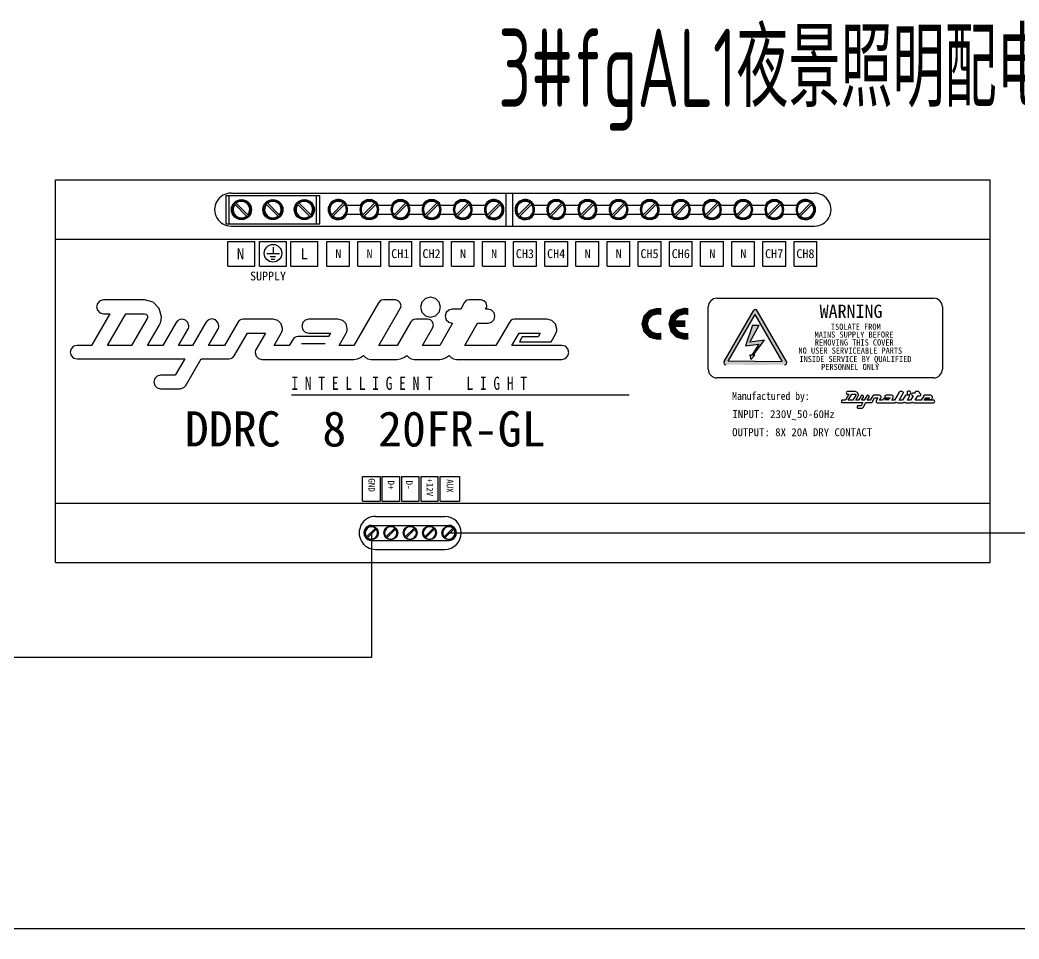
# Model space of a CAD drawing. Header units: millimetres. Extents: x -158656 to -149924, y -51573 to -51018.
# Drawn here: x -156928.75 to -156884.07, y -51188.7 to -51147.61 of the extents above; entities that cross this region are included whole.
import ezdxf

# ---------------------------------------------------------------- set-up
doc = ezdxf.new("R2010")
doc.units = ezdxf.units.MM
doc.header["$MEASUREMENT"] = 0
for name, color, linetype in [('kindalt-文字', 7, 'Continuous'), ('TKTEXT', 9, 'Continuous'), ('WIRING', 7, 'Continuous'), ('系统', 7, 'Continuous')]:
    doc.layers.add(name, color=color, linetype=linetype)
doc.styles.add('XD2008', font='xd-hzs.shx', dxfattribs={"width": 0.7, "bigfont": 'xd-hztxt.shx'})

# ---------------------------------------------------------------- blocks, each defined once
blk = doc.blocks.new('A$C3DF868BB')
at = {"layer": 'WIRING', "linetype": 'Continuous', "const_width": 0.0054}
for points in [[(0.0259, 0.0426), (0.0249, 0.0426), (0.0238, 0.0427), (0.0228, 0.0427), (0.0127, 0.04), (0.0055, 0.0328), (0.0028, 0.0227), (0.0055, 0.0126), (0.0127, 0.0054), (0.0228, 0.0027), (0.0239, 0.0027), (0.025, 0.0028), (0.0259, 0.0029), (0.0259, 0.007), (0.0249, 0.0068), (0.0238, 0.0068), (0.0228, 0.0067), (0.0147, 0.0089), (0.009, 0.0147), (0.0068, 0.0227), (0.009, 0.0308), (0.0147, 0.0365), (0.0228, 0.0387), (0.0238, 0.0387), (0.0249, 0.0386), (0.0259, 0.0384)], [(0.0643, 0.0426), (0.0634, 0.0427), (0.0623, 0.0428), (0.0613, 0.0428), (0.0512, 0.0401), (0.044, 0.0329), (0.0413, 0.0228), (0.044, 0.0127), (0.0512, 0.0055), (0.0613, 0.0028), (0.0624, 0.0028), (0.0635, 0.0029), (0.0644, 0.003), (0.0643, 0.007), (0.0633, 0.0069), (0.0623, 0.0068), (0.0613, 0.0068), (0.0532, 0.009), (0.0475, 0.0147), (0.0453, 0.0228), (0.0475, 0.0309), (0.0532, 0.0366), (0.0613, 0.0388), (0.0623, 0.0388), (0.0633, 0.0386), (0.0643, 0.0384)], [(0.0439, 0.0249), (0.0597, 0.0249), (0.0597, 0.0209), (0.0439, 0.0209)]]:
    blk.add_lwpolyline(points, close=True, dxfattribs=at)
at = {"layer": 'WIRING'}
blk.add_solid([(0.0439, 0.0249), (0.0597, 0.0249), (0.0439, 0.0209), (0.0597, 0.0209)], dxfattribs=at)

msp = doc.modelspace()

# ---------------------------------------------------------------- hatches: boundary and pattern name
at = {"layer": 'TKTEXT'}
h = msp.add_hatch(color=0, dxfattribs=at)
edge = h.paths.add_edge_path()
edge.add_ellipse((-156897.179, -51162.927), major_axis=(-0.0006, 0.0983), ratio=1, start_angle=59.6673, end_angle=179.4991)
edge.add_line((-156897.18, -51163.025), (-156895.868, -51163.029))
edge.add_line((-156895.868, -51163.029), (-156894.556, -51163.025))
edge.add_ellipse((-156894.557, -51162.927), major_axis=(0.0002, 0.0983), ratio=1, start_angle=180.276, end_angle=300.1077)
edge.add_line((-156894.471, -51162.878), (-156895.783, -51160.606))
edge.add_ellipse((-156895.868, -51160.655), major_axis=(0, 0.0983), ratio=1, start_angle=-60, end_angle=60)
edge.add_line((-156895.953, -51160.606), (-156897.265, -51162.878))
h.paths.add_polyline_path([(-156895.868, -51160.773), (-156894.659, -51162.868), (-156895.868, -51162.872), (-156897.077, -51162.868)], flags=16)
h.paths.add_polyline_path([(-156895.985, -51161.247), (-156895.693, -51161.247), (-156896.107, -51162.016), (-156895.458, -51161.922), (-156895.958, -51162.596), (-156895.891, -51162.596), (-156896.066, -51162.785), (-156896.107, -51162.596), (-156896.026, -51162.596), (-156895.701, -51162.097), (-156896.309, -51162.178)], flags=0)

# ---------------------------------------------------------------- linework, layer by layer
at = {"layer": 'TKTEXT', "color": 0}
for p, q in [((-156927.163, -51171.871), (-156927.163, -51154.758)), ((-156927.163, -51171.871), (-156927.163, -51154.758)), ((-156927.163, -51154.758), (-156885.364, -51154.758)), ((-156885.364, -51171.871), (-156885.364, -51154.758)), ((-156885.364, -51171.871), (-156885.364, -51154.758)), ((-156919.307, -51155.348), (-156893.219, -51155.348)), ((-156907.005, -51156.824), (-156907.005, -51155.348)), ((-156906.707, -51156.824), (-156906.707, -51155.348)), ((-156919.534, -51155.448), (-156915.345, -51155.448)), ((-156919.534, -51156.724), (-156919.534, -51155.448)), ((-156919.394, -51156.724), (-156919.394, -51155.448)), ((-156919.132, -51155.855), (-156918.613, -51156.374)), ((-156919.076, -51155.798), (-156918.557, -51156.317)), ((-156917.727, -51155.855), (-156917.208, -51156.374)), ((-156917.671, -51155.798), (-156917.152, -51156.317)), ((-156916.321, -51155.855), (-156915.803, -51156.374)), ((-156916.265, -51155.798), (-156915.746, -51156.317)), ((-156915.484, -51156.724), (-156915.484, -51155.448)), ((-156915.345, -51156.724), (-156915.345, -51155.448)), ((-156914.809, -51156.317), (-156914.29, -51155.798)), ((-156914.752, -51156.374), (-156914.233, -51155.855)), ((-156913.415, -51156.317), (-156912.897, -51155.798)), ((-156913.359, -51156.374), (-156912.84, -51155.855)), ((-156912.022, -51156.317), (-156911.503, -51155.798)), ((-156911.966, -51156.374), (-156911.447, -51155.855)), ((-156910.629, -51156.317), (-156910.11, -51155.798)), ((-156910.573, -51156.374), (-156910.054, -51155.855)), ((-156909.236, -51156.317), (-156908.717, -51155.798)), ((-156909.179, -51156.374), (-156908.66, -51155.855)), ((-156907.842, -51156.317), (-156907.323, -51155.798)), ((-156907.786, -51156.374), (-156907.267, -51155.855)), ((-156906.449, -51156.317), (-156905.93, -51155.798)), ((-156906.393, -51156.374), (-156905.874, -51155.855)), ((-156905.056, -51156.317), (-156904.537, -51155.798)), ((-156904.999, -51156.374), (-156904.481, -51155.855)), ((-156903.662, -51156.317), (-156903.144, -51155.798)), ((-156903.606, -51156.374), (-156903.087, -51155.855)), ((-156902.269, -51156.317), (-156901.75, -51155.798)), ((-156902.213, -51156.374), (-156901.694, -51155.855)), ((-156900.876, -51156.317), (-156900.357, -51155.798)), ((-156900.82, -51156.374), (-156900.301, -51155.855)), ((-156899.483, -51156.317), (-156898.964, -51155.798)), ((-156899.426, -51156.374), (-156898.907, -51155.855)), ((-156898.089, -51156.317), (-156897.57, -51155.798)), ((-156898.033, -51156.374), (-156897.514, -51155.855)), ((-156896.696, -51156.317), (-156896.177, -51155.798)), ((-156896.64, -51156.374), (-156896.121, -51155.855)), ((-156895.303, -51156.317), (-156894.784, -51155.798)), ((-156895.246, -51156.374), (-156894.728, -51155.855)), ((-156893.909, -51156.317), (-156893.391, -51155.798)), ((-156893.853, -51156.374), (-156893.334, -51155.855)), ((-156914.119, -51155.887), (-156913.53, -51155.887)), ((-156914.119, -51156.285), (-156913.53, -51156.285)), ((-156912.726, -51155.887), (-156912.137, -51155.887)), ((-156912.726, -51156.285), (-156912.137, -51156.285)), ((-156911.332, -51155.887), (-156910.743, -51155.887)), ((-156911.332, -51156.285), (-156910.743, -51156.285)), ((-156909.939, -51155.887), (-156909.35, -51155.887)), ((-156909.939, -51156.285), (-156909.35, -51156.285)), ((-156908.546, -51155.887), (-156907.957, -51155.887)), ((-156908.546, -51156.285), (-156907.957, -51156.285)), ((-156905.759, -51155.887), (-156905.17, -51155.887)), ((-156905.759, -51156.285), (-156905.17, -51156.285)), ((-156904.366, -51155.887), (-156903.777, -51155.887)), ((-156904.366, -51156.285), (-156903.777, -51156.285)), ((-156902.973, -51155.887), (-156902.384, -51155.887)), ((-156902.973, -51156.285), (-156902.384, -51156.285)), ((-156901.58, -51155.887), (-156900.99, -51155.887)), ((-156901.58, -51156.285), (-156900.99, -51156.285)), ((-156900.186, -51155.887), (-156899.597, -51155.887)), ((-156900.186, -51156.285), (-156899.597, -51156.285)), ((-156898.793, -51155.887), (-156898.204, -51155.887)), ((-156898.793, -51156.285), (-156898.204, -51156.285)), ((-156897.4, -51155.887), (-156896.811, -51155.887)), ((-156897.4, -51156.285), (-156896.811, -51156.285)), ((-156896.006, -51155.887), (-156895.417, -51155.887)), ((-156896.006, -51156.285), (-156895.417, -51156.285)), ((-156894.613, -51155.887), (-156894.024, -51155.887)), ((-156894.613, -51156.285), (-156894.024, -51156.285)), ((-156919.534, -51156.724), (-156915.345, -51156.724)), ((-156919.307, -51156.824), (-156893.219, -51156.824)), ((-156927.163, -51157.414), (-156885.364, -51157.414)), ((-156919.448, -51158.614), (-156919.448, -51157.512)), ((-156919.448, -51157.512), (-156918.241, -51157.512)), ((-156918.241, -51158.614), (-156918.241, -51157.512)), ((-156918.042, -51158.614), (-156918.042, -51157.512)), ((-156918.042, -51157.512), (-156916.836, -51157.512)), ((-156916.836, -51158.614), (-156916.836, -51157.512)), ((-156916.637, -51158.614), (-156916.637, -51157.512)), ((-156916.637, -51157.512), (-156915.431, -51157.512)), ((-156915.431, -51158.614), (-156915.431, -51157.512)), ((-156915.032, -51158.614), (-156915.032, -51157.512)), ((-156915.032, -51157.512), (-156914.01, -51157.512)), ((-156914.01, -51158.614), (-156914.01, -51157.512)), ((-156913.639, -51158.614), (-156913.639, -51157.512)), ((-156913.639, -51157.512), (-156912.616, -51157.512)), ((-156912.616, -51158.614), (-156912.616, -51157.512)), ((-156912.246, -51158.614), (-156912.246, -51157.512)), ((-156912.246, -51157.512), (-156911.223, -51157.512)), ((-156911.223, -51158.614), (-156911.223, -51157.512)), ((-156910.853, -51158.614), (-156910.853, -51157.512)), ((-156910.853, -51157.512), (-156909.83, -51157.512)), ((-156909.83, -51158.614), (-156909.83, -51157.512)), ((-156909.459, -51158.614), (-156909.459, -51157.512)), ((-156909.459, -51157.512), (-156908.437, -51157.512)), ((-156908.437, -51158.614), (-156908.437, -51157.512)), ((-156908.066, -51158.614), (-156908.066, -51157.512)), ((-156908.066, -51157.512), (-156907.043, -51157.512)), ((-156907.043, -51158.614), (-156907.043, -51157.512)), ((-156906.673, -51158.614), (-156906.673, -51157.512)), ((-156906.673, -51157.512), (-156905.65, -51157.512)), ((-156905.65, -51158.614), (-156905.65, -51157.512)), ((-156905.28, -51158.614), (-156905.28, -51157.512)), ((-156905.28, -51157.512), (-156904.257, -51157.512)), ((-156904.257, -51158.614), (-156904.257, -51157.512)), ((-156903.886, -51158.614), (-156903.886, -51157.512)), ((-156903.886, -51157.512), (-156902.863, -51157.512)), ((-156902.863, -51158.614), (-156902.863, -51157.512)), ((-156902.493, -51158.614), (-156902.493, -51157.512)), ((-156902.493, -51157.512), (-156901.47, -51157.512)), ((-156901.47, -51158.614), (-156901.47, -51157.512)), ((-156901.1, -51158.614), (-156901.1, -51157.512)), ((-156901.1, -51157.512), (-156900.077, -51157.512)), ((-156900.077, -51158.614), (-156900.077, -51157.512)), ((-156899.706, -51158.614), (-156899.706, -51157.512)), ((-156899.706, -51157.512), (-156898.684, -51157.512)), ((-156898.684, -51158.614), (-156898.684, -51157.512)), ((-156898.313, -51158.614), (-156898.313, -51157.512)), ((-156898.313, -51157.512), (-156897.29, -51157.512)), ((-156897.29, -51158.614), (-156897.29, -51157.512)), ((-156896.92, -51158.614), (-156896.92, -51157.512)), ((-156896.92, -51157.512), (-156895.897, -51157.512)), ((-156895.897, -51158.614), (-156895.897, -51157.512)), ((-156895.527, -51158.614), (-156895.527, -51157.512)), ((-156895.527, -51157.512), (-156894.504, -51157.512)), ((-156894.504, -51158.614), (-156894.504, -51157.512)), ((-156894.133, -51158.614), (-156894.133, -51157.512)), ((-156894.133, -51157.512), (-156893.11, -51157.512)), ((-156893.11, -51158.614), (-156893.11, -51157.512)), ((-156919.448, -51158.614), (-156918.241, -51158.614)), ((-156918.042, -51158.614), (-156916.836, -51158.614)), ((-156916.637, -51158.614), (-156915.431, -51158.614)), ((-156915.032, -51158.614), (-156914.01, -51158.614)), ((-156913.639, -51158.614), (-156912.616, -51158.614)), ((-156912.246, -51158.614), (-156911.223, -51158.614)), ((-156910.853, -51158.614), (-156909.83, -51158.614)), ((-156909.459, -51158.614), (-156908.437, -51158.614)), ((-156908.066, -51158.614), (-156907.043, -51158.614)), ((-156906.673, -51158.614), (-156905.65, -51158.614)), ((-156905.28, -51158.614), (-156904.257, -51158.614)), ((-156903.886, -51158.614), (-156902.863, -51158.614)), ((-156902.493, -51158.614), (-156901.47, -51158.614)), ((-156901.1, -51158.614), (-156900.077, -51158.614)), ((-156899.706, -51158.614), (-156898.684, -51158.614)), ((-156898.313, -51158.614), (-156897.29, -51158.614)), ((-156896.92, -51158.614), (-156895.897, -51158.614)), ((-156895.527, -51158.614), (-156894.504, -51158.614)), ((-156894.133, -51158.614), (-156893.11, -51158.614)), ((-156925.279, -51160.279), (-156925.32, -51160.433)), ((-156925.171, -51160.168), (-156925.279, -51160.279)), ((-156925.019, -51160.125), (-156925.171, -51160.168)), ((-156925.018, -51160.125), (-156925.019, -51160.125)), ((-156925.019, -51160.125), (-156925.016, -51160.125)), ((-156923.181, -51160.125), (-156925.019, -51160.125)), ((-156925.016, -51160.125), (-156925.018, -51160.125)), ((-156922.8, -51160.232), (-156923.181, -51160.125)), ((-156922.528, -51160.501), (-156922.8, -51160.232)), ((-156912.715, -51160.253), (-156913.817, -51162.156)), ((-156912.659, -51160.186), (-156912.715, -51160.253)), ((-156912.584, -51160.141), (-156912.659, -51160.186)), ((-156912.498, -51160.125), (-156912.584, -51160.141)), ((-156911.96, -51160.125), (-156912.498, -51160.125)), ((-156911.832, -51160.163), (-156911.96, -51160.125)), ((-156911.743, -51160.252), (-156911.832, -51160.163)), ((-156911.71, -51160.375), (-156911.743, -51160.252)), ((-156910.777, -51160.22), (-156910.839, -51160.446)), ((-156910.616, -51160.059), (-156910.777, -51160.22)), ((-156910.39, -51159.997), (-156910.616, -51160.059)), ((-156910.164, -51160.059), (-156910.39, -51159.997)), ((-156910.003, -51160.22), (-156910.164, -51160.059)), ((-156909.942, -51160.446), (-156910.003, -51160.22)), ((-156908.879, -51160.253), (-156909.033, -51160.535)), ((-156908.822, -51160.186), (-156908.879, -51160.253)), ((-156908.748, -51160.141), (-156908.822, -51160.186)), ((-156908.661, -51160.125), (-156908.748, -51160.141)), ((-156908.123, -51160.125), (-156908.661, -51160.125)), ((-156907.999, -51160.163), (-156908.123, -51160.125)), ((-156907.908, -51160.254), (-156907.999, -51160.163)), ((-156907.873, -51160.382), (-156907.908, -51160.254)), ((-156897.581, -51160.046), (-156887.891, -51160.046)), ((-156924.731, -51160.74), (-156925.544, -51162.156)), ((-156925.32, -51160.433), (-156925.279, -51160.589)), ((-156925.279, -51160.589), (-156925.171, -51160.699)), ((-156925.171, -51160.699), (-156925.019, -51160.74)), ((-156925.019, -51160.74), (-156925.017, -51160.74)), ((-156925.017, -51160.74), (-156925.014, -51160.74)), ((-156925.014, -51160.74), (-156925.013, -51160.74)), ((-156925.013, -51160.74), (-156924.731, -51160.74)), ((-156924.84, -51162.156), (-156924.013, -51160.74)), ((-156924.013, -51160.74), (-156923.181, -51160.74)), ((-156923.181, -51160.74), (-156923.11, -51160.76)), ((-156923.11, -51160.76), (-156923.059, -51160.81)), ((-156922.425, -51160.881), (-156922.528, -51160.501)), ((-156912.696, -51162.156), (-156911.742, -51160.503)), ((-156911.742, -51160.503), (-156911.725, -51160.463)), ((-156911.725, -51160.463), (-156911.714, -51160.42)), ((-156911.714, -51160.42), (-156911.71, -51160.375)), ((-156910.839, -51160.446), (-156910.777, -51160.672)), ((-156910.777, -51160.672), (-156910.616, -51160.833)), ((-156910.164, -51160.833), (-156910.003, -51160.672)), ((-156910.003, -51160.672), (-156909.942, -51160.446)), ((-156909.688, -51160.691), (-156909.731, -51160.849)), ((-156909.575, -51160.578), (-156909.688, -51160.691)), ((-156909.417, -51160.535), (-156909.575, -51160.578)), ((-156909.033, -51160.535), (-156909.417, -51160.535)), ((-156907.925, -51160.535), (-156907.905, -51160.497)), ((-156907.873, -51160.535), (-156907.925, -51160.535)), ((-156907.905, -51160.497), (-156907.889, -51160.458)), ((-156907.889, -51160.458), (-156907.877, -51160.42)), ((-156907.877, -51160.42), (-156907.873, -51160.382)), ((-156907.816, -51160.542), (-156907.873, -51160.535)), ((-156907.662, -51160.584), (-156907.816, -51160.542)), ((-156907.551, -51160.695), (-156907.662, -51160.584)), ((-156907.508, -51160.849), (-156907.551, -51160.695)), ((-156897.974, -51163.218), (-156897.974, -51160.44)), ((-156897.265, -51162.878), (-156895.953, -51160.606)), ((-156894.471, -51162.878), (-156895.783, -51160.606)), ((-156887.498, -51160.44), (-156887.498, -51163.218)), ((-156923.059, -51160.952), (-156923.757, -51162.156)), ((-156923.059, -51160.81), (-156923.04, -51160.881)), ((-156923.048, -51160.93), (-156923.059, -51160.952)), ((-156923.042, -51160.906), (-156923.048, -51160.93)), ((-156923.04, -51160.881), (-156923.042, -51160.906)), ((-156922.527, -51161.265), (-156922.472, -51161.144)), ((-156922.472, -51161.144), (-156922.437, -51161.015)), ((-156922.437, -51161.015), (-156922.425, -51160.881)), ((-156921.765, -51161.137), (-156922.367, -51162.156)), ((-156921.699, -51161.055), (-156921.765, -51161.137)), ((-156921.608, -51161.002), (-156921.699, -51161.055)), ((-156921.503, -51160.984), (-156921.608, -51161.002)), ((-156921.346, -51161.025), (-156921.503, -51160.984)), ((-156921.237, -51161.132), (-156921.346, -51161.025)), ((-156921.195, -51161.284), (-156921.237, -51161.132)), ((-156920.44, -51161.137), (-156921.029, -51162.156)), ((-156920.368, -51161.05), (-156920.44, -51161.137)), ((-156920.274, -51160.996), (-156920.368, -51161.05)), ((-156920.164, -51160.977), (-156920.274, -51160.996)), ((-156920.008, -51161.018), (-156920.164, -51160.977)), ((-156919.898, -51161.128), (-156920.008, -51161.018)), ((-156919.857, -51161.284), (-156919.898, -51161.128)), ((-156918.998, -51161.112), (-156919.607, -51162.156)), ((-156918.94, -51161.044), (-156918.998, -51161.112)), ((-156918.86, -51161), (-156918.94, -51161.044)), ((-156918.768, -51160.984), (-156918.86, -51161)), ((-156917.423, -51160.984), (-156918.768, -51160.984)), ((-156917.212, -51161.04), (-156917.423, -51160.984)), ((-156917.063, -51161.189), (-156917.212, -51161.04)), ((-156917.007, -51161.4), (-156917.063, -51161.189)), ((-156916.105, -51161.139), (-156916.148, -51161.297)), ((-156915.993, -51161.026), (-156916.105, -51161.139)), ((-156915.835, -51160.984), (-156915.993, -51161.026)), ((-156914.528, -51160.984), (-156915.835, -51160.984)), ((-156914.318, -51161.04), (-156914.528, -51160.984)), ((-156914.168, -51161.189), (-156914.318, -51161.04)), ((-156914.112, -51161.4), (-156914.168, -51161.189)), ((-156911.268, -51161.105), (-156911.876, -51162.156)), ((-156911.211, -51161.039), (-156911.268, -51161.105)), ((-156911.137, -51160.998), (-156911.211, -51161.039)), ((-156911.05, -51160.984), (-156911.137, -51160.998)), ((-156910.512, -51160.984), (-156911.05, -51160.984)), ((-156910.616, -51160.833), (-156910.39, -51160.894)), ((-156910.388, -51161.017), (-156910.512, -51160.984)), ((-156910.39, -51160.894), (-156910.164, -51160.833)), ((-156910.297, -51161.106), (-156910.388, -51161.017)), ((-156910.262, -51161.233), (-156910.297, -51161.106)), ((-156909.404, -51161.169), (-156909.981, -51162.156)), ((-156909.731, -51160.849), (-156909.688, -51161.012)), ((-156909.688, -51161.012), (-156909.575, -51161.126)), ((-156909.575, -51161.126), (-156909.417, -51161.169)), ((-156909.417, -51161.169), (-156909.404, -51161.169)), ((-156908.853, -51162.156), (-156908.283, -51161.169)), ((-156908.283, -51161.169), (-156907.873, -51161.169)), ((-156907.873, -51161.169), (-156907.816, -51161.163)), ((-156907.816, -51161.163), (-156907.662, -51161.12)), ((-156907.662, -51161.12), (-156907.551, -51161.007)), ((-156907.551, -51161.007), (-156907.508, -51160.849)), ((-156906.849, -51161.105), (-156907.464, -51162.156)), ((-156906.792, -51161.039), (-156906.849, -51161.105)), ((-156906.717, -51160.998), (-156906.792, -51161.039)), ((-156906.631, -51160.984), (-156906.717, -51160.998)), ((-156905.19, -51160.984), (-156906.631, -51160.984)), ((-156904.963, -51161.044), (-156905.19, -51160.984)), ((-156904.802, -51161.205), (-156904.963, -51161.044)), ((-156904.741, -51161.432), (-156904.802, -51161.205)), ((-156897.077, -51162.868), (-156895.868, -51160.773)), ((-156894.659, -51162.868), (-156895.868, -51160.773)), ((-156923.053, -51162.156), (-156922.527, -51161.265)), ((-156921.663, -51162.156), (-156921.24, -51161.445)), ((-156921.24, -51161.445), (-156921.214, -51161.396)), ((-156921.214, -51161.396), (-156921.2, -51161.342)), ((-156921.2, -51161.342), (-156921.195, -51161.284)), ((-156920.324, -51162.156), (-156919.902, -51161.445)), ((-156919.902, -51161.445), (-156919.876, -51161.396)), ((-156919.876, -51161.396), (-156919.861, -51161.342)), ((-156919.861, -51161.342), (-156919.857, -51161.284)), ((-156919.171, -51162.63), (-156918.576, -51161.611)), ((-156918.576, -51161.611), (-156917.775, -51161.611)), ((-156917.775, -51161.611), (-156918.192, -51162.328)), ((-156917.384, -51162.156), (-156917.064, -51161.618)), ((-156917.064, -51161.618), (-156917.032, -51161.547)), ((-156917.032, -51161.547), (-156917.013, -51161.475)), ((-156917.013, -51161.475), (-156917.007, -51161.4)), ((-156916.148, -51161.297), (-156916.105, -51161.456)), ((-156916.105, -51161.456), (-156915.993, -51161.568)), ((-156915.993, -51161.568), (-156915.835, -51161.611)), ((-156915.835, -51161.611), (-156914.867, -51161.611)), ((-156914.867, -51161.611), (-156914.957, -51161.758)), ((-156914.477, -51162.156), (-156914.169, -51161.611)), ((-156914.169, -51161.611), (-156914.137, -51161.545)), ((-156914.137, -51161.545), (-156914.118, -51161.475)), ((-156914.118, -51161.475), (-156914.112, -51161.4)), ((-156910.756, -51162.156), (-156910.294, -51161.355)), ((-156910.294, -51161.355), (-156910.278, -51161.316)), ((-156910.278, -51161.316), (-156910.266, -51161.276)), ((-156910.266, -51161.276), (-156910.262, -51161.233)), ((-156906.753, -51162.156), (-156906.432, -51161.611)), ((-156906.432, -51161.611), (-156905.484, -51161.611)), ((-156905.484, -51161.611), (-156905.581, -51161.778)), ((-156904.998, -51161.996), (-156904.799, -51161.656)), ((-156904.799, -51161.656), (-156904.767, -51161.584)), ((-156904.767, -51161.584), (-156904.748, -51161.508)), ((-156904.748, -51161.508), (-156904.741, -51161.432)), ((-156895.985, -51161.247), (-156896.309, -51162.178)), ((-156896.107, -51162.016), (-156895.693, -51161.247)), ((-156895.985, -51161.247), (-156895.693, -51161.247)), ((-156916.539, -51161.887), (-156916.706, -51162.156)), ((-156916.481, -51161.819), (-156916.539, -51161.887)), ((-156916.401, -51161.775), (-156916.481, -51161.819)), ((-156916.309, -51161.758), (-156916.401, -51161.775)), ((-156914.957, -51161.758), (-156916.309, -51161.758)), ((-156915.108, -51162.085), (-156916.158, -51162.085)), ((-156906.285, -51161.778), (-156906.407, -51161.996)), ((-156906.407, -51161.996), (-156904.998, -51161.996)), ((-156905.581, -51161.778), (-156906.285, -51161.778)), ((-156896.309, -51162.178), (-156895.701, -51162.097)), ((-156895.458, -51161.922), (-156896.107, -51162.016)), ((-156895.701, -51162.097), (-156896.026, -51162.596)), ((-156895.958, -51162.596), (-156895.458, -51161.922)), ((-156926.457, -51162.306), (-156926.498, -51162.463)), ((-156926.498, -51162.463), (-156926.457, -51162.615)), ((-156926.349, -51162.197), (-156926.457, -51162.306)), ((-156926.197, -51162.156), (-156926.349, -51162.197)), ((-156925.544, -51162.156), (-156926.197, -51162.156)), ((-156923.757, -51162.156), (-156924.84, -51162.156)), ((-156922.367, -51162.156), (-156923.053, -51162.156)), ((-156921.029, -51162.156), (-156921.663, -51162.156)), ((-156919.607, -51162.156), (-156920.324, -51162.156)), ((-156918.226, -51162.43), (-156918.23, -51162.482)), ((-156918.23, -51162.482), (-156918.189, -51162.634)), ((-156918.213, -51162.377), (-156918.226, -51162.43)), ((-156918.192, -51162.328), (-156918.213, -51162.377)), ((-156916.706, -51162.156), (-156917.384, -51162.156)), ((-156913.817, -51162.156), (-156914.477, -51162.156)), ((-156911.876, -51162.156), (-156912.696, -51162.156)), ((-156909.981, -51162.156), (-156910.756, -51162.156)), ((-156907.464, -51162.156), (-156908.853, -51162.156)), ((-156904.524, -51162.156), (-156906.753, -51162.156)), ((-156904.522, -51162.156), (-156904.524, -51162.156)), ((-156904.519, -51162.156), (-156904.522, -51162.156)), ((-156904.517, -51162.156), (-156904.519, -51162.156)), ((-156904.359, -51162.198), (-156904.517, -51162.156)), ((-156904.246, -51162.311), (-156904.359, -51162.198)), ((-156904.203, -51162.469), (-156904.246, -51162.311)), ((-156904.246, -51162.628), (-156904.203, -51162.469)), ((-156926.457, -51162.615), (-156926.349, -51162.723)), ((-156926.349, -51162.723), (-156926.197, -51162.764)), ((-156926.197, -51162.764), (-156921.381, -51162.764)), ((-156921.381, -51162.764), (-156921.804, -51163.494)), ((-156921.336, -51163.949), (-156920.644, -51162.764)), ((-156920.644, -51162.764), (-156919.408, -51162.764)), ((-156919.408, -51162.764), (-156919.316, -51162.748)), ((-156919.316, -51162.748), (-156919.234, -51162.701)), ((-156919.234, -51162.701), (-156919.171, -51162.63)), ((-156918.189, -51162.634), (-156918.081, -51162.742)), ((-156918.081, -51162.742), (-156917.929, -51162.783)), ((-156917.929, -51162.783), (-156913.83, -51162.783)), ((-156913.83, -51162.783), (-156913.828, -51162.783)), ((-156913.828, -51162.783), (-156913.823, -51162.783)), ((-156913.823, -51162.783), (-156913.817, -51162.783)), ((-156913.817, -51162.783), (-156913.66, -51162.763)), ((-156913.66, -51162.763), (-156913.517, -51162.704)), ((-156913.517, -51162.704), (-156913.394, -51162.61)), ((-156913.394, -51162.61), (-156913.304, -51162.704)), ((-156913.304, -51162.704), (-156913.19, -51162.763)), ((-156913.19, -51162.763), (-156913.061, -51162.783)), ((-156913.061, -51162.783), (-156913.059, -51162.783)), ((-156913.059, -51162.783), (-156913.055, -51162.783)), ((-156913.055, -51162.783), (-156913.048, -51162.783)), ((-156913.048, -51162.783), (-156911.896, -51162.783)), ((-156911.896, -51162.783), (-156911.889, -51162.783)), ((-156911.889, -51162.783), (-156911.885, -51162.783)), ((-156911.885, -51162.783), (-156911.883, -51162.783)), ((-156911.883, -51162.783), (-156911.726, -51162.763)), ((-156911.726, -51162.763), (-156911.581, -51162.704)), ((-156911.581, -51162.704), (-156911.454, -51162.61)), ((-156911.454, -51162.61), (-156911.366, -51162.704)), ((-156911.366, -51162.704), (-156911.253, -51162.763)), ((-156911.253, -51162.763), (-156911.127, -51162.783)), ((-156911.127, -51162.783), (-156911.122, -51162.783)), ((-156911.122, -51162.783), (-156911.119, -51162.783)), ((-156911.119, -51162.783), (-156911.114, -51162.783)), ((-156911.114, -51162.783), (-156910, -51162.783)), ((-156910, -51162.783), (-156909.993, -51162.783)), ((-156909.993, -51162.783), (-156909.987, -51162.783)), ((-156909.987, -51162.783), (-156909.981, -51162.783)), ((-156909.981, -51162.783), (-156909.828, -51162.763)), ((-156909.828, -51162.763), (-156909.685, -51162.704)), ((-156909.685, -51162.704), (-156909.558, -51162.61)), ((-156909.558, -51162.61), (-156909.467, -51162.704)), ((-156909.467, -51162.704), (-156909.356, -51162.763)), ((-156909.356, -51162.763), (-156909.231, -51162.783)), ((-156909.231, -51162.783), (-156909.225, -51162.783)), ((-156909.225, -51162.783), (-156909.22, -51162.783)), ((-156909.22, -51162.783), (-156909.218, -51162.783)), ((-156909.218, -51162.783), (-156904.524, -51162.783)), ((-156904.524, -51162.783), (-156904.522, -51162.783)), ((-156904.522, -51162.783), (-156904.519, -51162.783)), ((-156904.519, -51162.783), (-156904.517, -51162.783)), ((-156904.517, -51162.783), (-156904.359, -51162.74)), ((-156904.359, -51162.74), (-156904.246, -51162.628)), ((-156895.867, -51162.872), (-156897.077, -51162.868)), ((-156896.107, -51162.596), (-156896.066, -51162.785)), ((-156896.026, -51162.596), (-156896.107, -51162.596)), ((-156896.066, -51162.785), (-156895.891, -51162.596)), ((-156895.891, -51162.596), (-156895.958, -51162.596)), ((-156895.868, -51162.872), (-156894.659, -51162.868)), ((-156922.719, -51163.643), (-156922.758, -51163.795)), ((-156922.758, -51163.795), (-156922.719, -51163.947)), ((-156922.614, -51163.535), (-156922.719, -51163.643)), ((-156922.463, -51163.494), (-156922.614, -51163.535)), ((-156921.804, -51163.494), (-156922.463, -51163.494)), ((-156887.891, -51163.612), (-156897.581, -51163.612)), ((-156922.719, -51163.947), (-156922.614, -51164.055)), ((-156922.614, -51164.055), (-156922.463, -51164.096)), ((-156922.463, -51164.096), (-156921.592, -51164.096)), ((-156921.592, -51164.096), (-156921.493, -51164.078)), ((-156921.493, -51164.078), (-156921.405, -51164.027)), ((-156921.405, -51164.027), (-156921.336, -51163.949)), ((-156891.687, -51164.339), (-156891.839, -51164.605)), ((-156891.79, -51164.253), (-156891.797, -51164.282)), ((-156891.797, -51164.282), (-156891.79, -51164.311)), ((-156891.77, -51164.232), (-156891.79, -51164.253)), ((-156891.79, -51164.311), (-156891.77, -51164.332)), ((-156891.741, -51164.224), (-156891.77, -51164.232)), ((-156891.77, -51164.332), (-156891.741, -51164.339)), ((-156891.741, -51164.224), (-156891.741, -51164.224)), ((-156891.74, -51164.224), (-156891.741, -51164.224)), ((-156891.741, -51164.224), (-156891.74, -51164.224)), ((-156891.396, -51164.224), (-156891.741, -51164.224)), ((-156891.741, -51164.339), (-156891.74, -51164.339)), ((-156891.741, -51164.339), (-156891.741, -51164.339)), ((-156891.74, -51164.339), (-156891.687, -51164.339)), ((-156891.74, -51164.339), (-156891.74, -51164.339)), ((-156891.707, -51164.605), (-156891.552, -51164.339)), ((-156891.552, -51164.339), (-156891.396, -51164.339)), ((-156891.325, -51164.244), (-156891.396, -51164.224)), ((-156891.396, -51164.339), (-156891.383, -51164.343)), ((-156891.383, -51164.343), (-156891.374, -51164.353)), ((-156891.274, -51164.295), (-156891.325, -51164.244)), ((-156891.255, -51164.366), (-156891.274, -51164.295)), ((-156889.434, -51164.248), (-156889.641, -51164.605)), ((-156889.424, -51164.235), (-156889.434, -51164.248)), ((-156889.43, -51164.605), (-156889.252, -51164.295)), ((-156889.409, -51164.227), (-156889.424, -51164.235)), ((-156889.393, -51164.224), (-156889.409, -51164.227)), ((-156889.292, -51164.224), (-156889.393, -51164.224)), ((-156889.269, -51164.231), (-156889.292, -51164.224)), ((-156889.252, -51164.248), (-156889.269, -51164.231)), ((-156889.246, -51164.271), (-156889.252, -51164.248)), ((-156889.252, -51164.295), (-156889.248, -51164.287)), ((-156889.248, -51164.287), (-156889.246, -51164.279)), ((-156889.246, -51164.279), (-156889.246, -51164.271)), ((-156889.071, -51164.242), (-156889.082, -51164.284)), ((-156889.082, -51164.284), (-156889.071, -51164.327)), ((-156889.041, -51164.212), (-156889.071, -51164.242)), ((-156889.071, -51164.327), (-156889.041, -51164.357)), ((-156888.998, -51164.2), (-156889.041, -51164.212)), ((-156888.956, -51164.212), (-156888.998, -51164.2)), ((-156888.926, -51164.242), (-156888.956, -51164.212)), ((-156888.956, -51164.357), (-156888.926, -51164.327)), ((-156888.914, -51164.284), (-156888.926, -51164.242)), ((-156888.926, -51164.327), (-156888.914, -51164.284)), ((-156888.866, -51164.33), (-156888.874, -51164.36)), ((-156888.845, -51164.309), (-156888.866, -51164.33)), ((-156888.816, -51164.301), (-156888.845, -51164.309)), ((-156888.744, -51164.301), (-156888.816, -51164.301)), ((-156888.715, -51164.248), (-156888.744, -51164.301)), ((-156888.704, -51164.235), (-156888.715, -51164.248)), ((-156888.69, -51164.227), (-156888.704, -51164.235)), ((-156888.674, -51164.224), (-156888.69, -51164.227)), ((-156888.573, -51164.224), (-156888.674, -51164.224)), ((-156888.55, -51164.231), (-156888.573, -51164.224)), ((-156888.533, -51164.248), (-156888.55, -51164.231)), ((-156888.536, -51164.301), (-156888.532, -51164.294)), ((-156888.526, -51164.301), (-156888.536, -51164.301)), ((-156888.526, -51164.272), (-156888.533, -51164.248)), ((-156888.532, -51164.294), (-156888.529, -51164.287)), ((-156888.529, -51164.287), (-156888.527, -51164.279)), ((-156888.527, -51164.279), (-156888.526, -51164.272)), ((-156888.515, -51164.302), (-156888.526, -51164.301)), ((-156888.487, -51164.31), (-156888.515, -51164.302)), ((-156888.466, -51164.331), (-156888.487, -51164.31)), ((-156888.458, -51164.36), (-156888.466, -51164.331)), ((-156916.6, -51164.365), (-156901.501, -51164.365)), ((-156892.011, -51164.633), (-156892.018, -51164.662)), ((-156892.018, -51164.662), (-156892.011, -51164.691)), ((-156891.99, -51164.613), (-156892.011, -51164.633)), ((-156892.011, -51164.691), (-156891.99, -51164.711)), ((-156891.962, -51164.605), (-156891.99, -51164.613)), ((-156891.99, -51164.711), (-156891.962, -51164.719)), ((-156891.839, -51164.605), (-156891.962, -51164.605)), ((-156891.962, -51164.719), (-156891.059, -51164.719)), ((-156891.504, -51164.605), (-156891.707, -51164.605)), ((-156891.374, -51164.379), (-156891.504, -51164.605)), ((-156891.374, -51164.353), (-156891.37, -51164.366)), ((-156891.372, -51164.375), (-156891.374, -51164.379)), ((-156891.37, -51164.371), (-156891.372, -51164.375)), ((-156891.372, -51164.605), (-156891.274, -51164.438)), ((-156891.244, -51164.605), (-156891.372, -51164.605)), ((-156891.37, -51164.366), (-156891.37, -51164.371)), ((-156891.274, -51164.438), (-156891.264, -51164.415)), ((-156891.264, -51164.415), (-156891.257, -51164.391)), ((-156891.257, -51164.391), (-156891.255, -51164.366)), ((-156891.131, -51164.414), (-156891.244, -51164.605)), ((-156891.059, -51164.719), (-156891.138, -51164.856)), ((-156891.118, -51164.398), (-156891.131, -51164.414)), ((-156891.101, -51164.388), (-156891.118, -51164.398)), ((-156891.112, -51164.605), (-156891.032, -51164.471)), ((-156890.993, -51164.605), (-156891.112, -51164.605)), ((-156891.082, -51164.385), (-156891.101, -51164.388)), ((-156891.052, -51164.393), (-156891.082, -51164.385)), ((-156891.032, -51164.413), (-156891.052, -51164.393)), ((-156891.05, -51164.941), (-156890.921, -51164.719)), ((-156891.024, -51164.441), (-156891.032, -51164.413)), ((-156891.032, -51164.471), (-156891.028, -51164.462)), ((-156891.028, -51164.462), (-156891.025, -51164.452)), ((-156891.025, -51164.452), (-156891.024, -51164.441)), ((-156890.882, -51164.414), (-156890.993, -51164.605)), ((-156890.921, -51164.719), (-156890.689, -51164.719)), ((-156890.869, -51164.398), (-156890.882, -51164.414)), ((-156890.851, -51164.387), (-156890.869, -51164.398)), ((-156890.861, -51164.605), (-156890.781, -51164.471)), ((-156890.726, -51164.605), (-156890.861, -51164.605)), ((-156890.831, -51164.384), (-156890.851, -51164.387)), ((-156890.801, -51164.392), (-156890.831, -51164.384)), ((-156890.781, -51164.412), (-156890.801, -51164.392)), ((-156890.773, -51164.441), (-156890.781, -51164.412)), ((-156890.781, -51164.471), (-156890.777, -51164.462)), ((-156890.777, -51164.462), (-156890.774, -51164.452)), ((-156890.774, -51164.452), (-156890.773, -51164.441)), ((-156890.612, -51164.409), (-156890.726, -51164.605)), ((-156890.689, -51164.719), (-156890.672, -51164.716)), ((-156890.672, -51164.716), (-156890.656, -51164.707)), ((-156890.656, -51164.707), (-156890.645, -51164.694)), ((-156890.645, -51164.694), (-156890.533, -51164.503)), ((-156890.601, -51164.396), (-156890.612, -51164.409)), ((-156890.586, -51164.388), (-156890.601, -51164.396)), ((-156890.569, -51164.385), (-156890.586, -51164.388)), ((-156890.317, -51164.385), (-156890.569, -51164.385)), ((-156890.533, -51164.503), (-156890.383, -51164.503)), ((-156890.467, -51164.656), (-156890.468, -51164.666)), ((-156890.468, -51164.666), (-156890.46, -51164.695)), ((-156890.465, -51164.646), (-156890.467, -51164.656)), ((-156890.461, -51164.637), (-156890.465, -51164.646)), ((-156890.383, -51164.503), (-156890.461, -51164.637)), ((-156890.46, -51164.695), (-156890.44, -51164.715)), ((-156890.44, -51164.715), (-156890.412, -51164.722)), ((-156890.412, -51164.722), (-156889.643, -51164.722)), ((-156890.277, -51164.396), (-156890.317, -51164.385)), ((-156890.31, -51164.605), (-156890.25, -51164.504)), ((-156890.182, -51164.605), (-156890.31, -51164.605)), ((-156890.249, -51164.424), (-156890.277, -51164.396)), ((-156890.25, -51164.504), (-156890.243, -51164.491)), ((-156890.239, -51164.463), (-156890.249, -51164.424)), ((-156890.243, -51164.491), (-156890.24, -51164.477)), ((-156890.24, -51164.477), (-156890.239, -51164.463)), ((-156890.151, -51164.554), (-156890.182, -51164.605)), ((-156890.14, -51164.542), (-156890.151, -51164.554)), ((-156890.125, -51164.533), (-156890.14, -51164.542)), ((-156890.108, -51164.53), (-156890.125, -51164.533)), ((-156889.854, -51164.53), (-156890.108, -51164.53)), ((-156889.883, -51164.592), (-156890.094, -51164.592)), ((-156890.07, -51164.414), (-156890.078, -51164.444)), ((-156890.078, -51164.444), (-156890.07, -51164.474)), ((-156890.049, -51164.393), (-156890.07, -51164.414)), ((-156890.07, -51164.474), (-156890.049, -51164.495)), ((-156890.019, -51164.385), (-156890.049, -51164.393)), ((-156890.049, -51164.495), (-156890.019, -51164.503)), ((-156889.774, -51164.385), (-156890.019, -51164.385)), ((-156890.019, -51164.503), (-156889.838, -51164.503)), ((-156889.838, -51164.503), (-156889.854, -51164.53)), ((-156889.735, -51164.396), (-156889.774, -51164.385)), ((-156889.764, -51164.605), (-156889.707, -51164.503)), ((-156889.641, -51164.605), (-156889.764, -51164.605)), ((-156889.707, -51164.424), (-156889.735, -51164.396)), ((-156889.696, -51164.463), (-156889.707, -51164.424)), ((-156889.707, -51164.503), (-156889.701, -51164.49)), ((-156889.701, -51164.49), (-156889.697, -51164.477)), ((-156889.697, -51164.477), (-156889.696, -51164.463)), ((-156889.643, -51164.722), (-156889.642, -51164.722)), ((-156889.643, -51164.722), (-156889.643, -51164.722)), ((-156889.642, -51164.722), (-156889.641, -51164.722)), ((-156889.641, -51164.722), (-156889.611, -51164.719)), ((-156889.611, -51164.719), (-156889.584, -51164.708)), ((-156889.584, -51164.708), (-156889.561, -51164.69)), ((-156889.561, -51164.69), (-156889.544, -51164.708)), ((-156889.544, -51164.708), (-156889.523, -51164.719)), ((-156889.523, -51164.719), (-156889.499, -51164.722)), ((-156889.499, -51164.722), (-156889.498, -51164.722)), ((-156889.499, -51164.722), (-156889.499, -51164.722)), ((-156889.498, -51164.722), (-156889.497, -51164.722)), ((-156889.497, -51164.722), (-156889.28, -51164.722)), ((-156889.277, -51164.605), (-156889.43, -51164.605)), ((-156889.28, -51164.722), (-156889.279, -51164.722)), ((-156889.279, -51164.722), (-156889.278, -51164.722)), ((-156889.278, -51164.722), (-156889.249, -51164.719)), ((-156889.278, -51164.722), (-156889.278, -51164.722)), ((-156889.163, -51164.408), (-156889.277, -51164.605)), ((-156889.249, -51164.719), (-156889.221, -51164.708)), ((-156889.221, -51164.708), (-156889.198, -51164.69)), ((-156889.198, -51164.69), (-156889.181, -51164.708)), ((-156889.181, -51164.708), (-156889.16, -51164.719)), ((-156889.152, -51164.396), (-156889.163, -51164.408)), ((-156889.16, -51164.719), (-156889.136, -51164.722)), ((-156889.138, -51164.388), (-156889.152, -51164.396)), ((-156889.122, -51164.385), (-156889.138, -51164.388)), ((-156889.136, -51164.722), (-156889.135, -51164.722)), ((-156889.135, -51164.722), (-156889.134, -51164.722)), ((-156889.135, -51164.722), (-156889.135, -51164.722)), ((-156889.134, -51164.722), (-156888.925, -51164.722)), ((-156889.021, -51164.385), (-156889.122, -51164.385)), ((-156889.067, -51164.605), (-156888.98, -51164.455)), ((-156888.921, -51164.605), (-156889.067, -51164.605)), ((-156889.041, -51164.357), (-156888.998, -51164.368)), ((-156888.998, -51164.391), (-156889.021, -51164.385)), ((-156888.998, -51164.368), (-156888.956, -51164.357)), ((-156888.981, -51164.408), (-156888.998, -51164.391)), ((-156888.974, -51164.432), (-156888.981, -51164.408)), ((-156888.98, -51164.455), (-156888.977, -51164.447)), ((-156888.977, -51164.447), (-156888.975, -51164.44)), ((-156888.975, -51164.44), (-156888.974, -51164.432)), ((-156888.925, -51164.722), (-156888.924, -51164.722)), ((-156888.924, -51164.722), (-156888.923, -51164.722)), ((-156888.923, -51164.722), (-156888.921, -51164.722)), ((-156888.813, -51164.42), (-156888.921, -51164.605)), ((-156888.921, -51164.722), (-156888.893, -51164.719)), ((-156888.893, -51164.719), (-156888.866, -51164.708)), ((-156888.874, -51164.36), (-156888.866, -51164.39)), ((-156888.866, -51164.39), (-156888.845, -51164.412)), ((-156888.866, -51164.708), (-156888.842, -51164.69)), ((-156888.845, -51164.412), (-156888.816, -51164.42)), ((-156888.842, -51164.69), (-156888.825, -51164.708)), ((-156888.825, -51164.708), (-156888.804, -51164.719)), ((-156888.816, -51164.42), (-156888.813, -51164.42)), ((-156888.804, -51164.719), (-156888.781, -51164.722)), ((-156888.781, -51164.722), (-156888.78, -51164.722)), ((-156888.78, -51164.722), (-156888.779, -51164.722)), ((-156888.779, -51164.722), (-156888.778, -51164.722)), ((-156888.778, -51164.722), (-156887.898, -51164.722)), ((-156888.71, -51164.605), (-156888.603, -51164.42)), ((-156888.449, -51164.605), (-156888.71, -51164.605)), ((-156888.603, -51164.42), (-156888.526, -51164.42)), ((-156888.526, -51164.42), (-156888.515, -51164.419)), ((-156888.515, -51164.419), (-156888.487, -51164.411)), ((-156888.487, -51164.411), (-156888.466, -51164.389)), ((-156888.466, -51164.389), (-156888.458, -51164.36)), ((-156888.334, -51164.408), (-156888.449, -51164.605)), ((-156888.323, -51164.396), (-156888.334, -51164.408)), ((-156888.309, -51164.388), (-156888.323, -51164.396)), ((-156888.316, -51164.605), (-156888.256, -51164.503)), ((-156887.898, -51164.605), (-156888.316, -51164.605)), ((-156888.293, -51164.385), (-156888.309, -51164.388)), ((-156888.023, -51164.385), (-156888.293, -51164.385)), ((-156888.256, -51164.503), (-156888.078, -51164.503)), ((-156888.228, -51164.534), (-156888.251, -51164.575)), ((-156888.251, -51164.575), (-156887.987, -51164.575)), ((-156888.096, -51164.534), (-156888.228, -51164.534)), ((-156888.078, -51164.503), (-156888.096, -51164.534)), ((-156887.98, -51164.396), (-156888.023, -51164.385)), ((-156887.987, -51164.575), (-156887.95, -51164.511)), ((-156887.95, -51164.426), (-156887.98, -51164.396)), ((-156887.939, -51164.469), (-156887.95, -51164.426)), ((-156887.95, -51164.511), (-156887.944, -51164.498)), ((-156887.944, -51164.498), (-156887.94, -51164.483)), ((-156887.94, -51164.483), (-156887.939, -51164.469)), ((-156887.898, -51164.605), (-156887.898, -51164.605)), ((-156887.897, -51164.605), (-156887.898, -51164.605)), ((-156887.898, -51164.722), (-156887.897, -51164.722)), ((-156887.898, -51164.722), (-156887.898, -51164.722)), ((-156887.897, -51164.605), (-156887.897, -51164.605)), ((-156887.867, -51164.613), (-156887.897, -51164.605)), ((-156887.897, -51164.722), (-156887.867, -51164.714)), ((-156887.897, -51164.722), (-156887.897, -51164.722)), ((-156887.846, -51164.634), (-156887.867, -51164.613)), ((-156887.867, -51164.714), (-156887.846, -51164.693)), ((-156887.838, -51164.664), (-156887.846, -51164.634)), ((-156887.846, -51164.693), (-156887.838, -51164.664)), ((-156891.31, -51164.884), (-156891.317, -51164.912)), ((-156891.317, -51164.912), (-156891.31, -51164.941)), ((-156891.29, -51164.863), (-156891.31, -51164.884)), ((-156891.31, -51164.941), (-156891.29, -51164.961)), ((-156891.262, -51164.856), (-156891.29, -51164.863)), ((-156891.29, -51164.961), (-156891.262, -51164.969)), ((-156891.138, -51164.856), (-156891.262, -51164.856)), ((-156891.262, -51164.969), (-156891.099, -51164.969)), ((-156891.099, -51164.969), (-156891.08, -51164.965)), ((-156891.08, -51164.965), (-156891.063, -51164.956)), ((-156891.063, -51164.956), (-156891.05, -51164.941)), ((-156913.425, -51169.117), (-156913.425, -51168.016)), ((-156913.425, -51168.016), (-156912.638, -51168.016)), ((-156912.638, -51168.016), (-156912.638, -51169.117)), ((-156912.56, -51168.016), (-156912.56, -51169.117)), ((-156912.56, -51168.016), (-156911.773, -51168.016)), ((-156911.773, -51168.016), (-156911.773, -51169.117)), ((-156911.694, -51168.016), (-156911.694, -51169.117)), ((-156911.694, -51168.016), (-156910.908, -51168.016)), ((-156910.908, -51168.016), (-156910.908, -51169.117)), ((-156910.829, -51168.016), (-156910.829, -51169.117)), ((-156910.829, -51168.016), (-156910.042, -51168.016)), ((-156910.042, -51169.117), (-156910.042, -51168.016)), ((-156909.963, -51168.016), (-156909.098, -51168.016)), ((-156909.963, -51169.117), (-156909.963, -51168.016)), ((-156909.098, -51168.016), (-156909.098, -51169.117)), ((-156927.163, -51169.216), (-156885.364, -51169.216)), ((-156913.425, -51169.117), (-156912.638, -51169.117)), ((-156912.56, -51169.117), (-156911.773, -51169.117)), ((-156911.694, -51169.117), (-156910.908, -51169.117)), ((-156910.829, -51169.117), (-156910.042, -51169.117)), ((-156909.963, -51169.117), (-156909.098, -51169.117)), ((-156912.845, -51169.806), (-156909.757, -51169.806)), ((-156913.248, -51170.717), (-156912.858, -51170.328)), ((-156913.205, -51170.759), (-156912.816, -51170.37)), ((-156913.032, -51170.207), (-156909.57, -51170.207)), ((-156912.382, -51170.717), (-156911.993, -51170.328)), ((-156912.34, -51170.759), (-156911.951, -51170.37)), ((-156911.517, -51170.717), (-156911.127, -51170.328)), ((-156911.474, -51170.759), (-156911.085, -51170.37)), ((-156910.651, -51170.717), (-156910.262, -51170.328)), ((-156910.609, -51170.759), (-156910.22, -51170.37)), ((-156909.786, -51170.717), (-156909.396, -51170.328)), ((-156909.743, -51170.759), (-156909.354, -51170.37)), ((-156913.032, -51170.88), (-156909.57, -51170.88)), ((-156912.845, -51171.281), (-156909.757, -51171.281)), ((-156927.163, -51171.871), (-156885.364, -51171.871))]:
    msp.add_line(p, q, dxfattribs=at)
at = {"layer": 'TKTEXT', "color": 0, "lineweight": 30}
for p, q in [((-156917.713, -51158.05), (-156917.145, -51158.05)), ((-156917.423, -51157.76), (-156917.423, -51158.05)), ((-156917.562, -51158.189), (-156917.319, -51158.189)), ((-156917.516, -51158.305), (-156917.353, -51158.305))]:
    msp.add_line(p, q, dxfattribs=at)
at = {"layer": 'TKTEXT', "color": 0}
for centre, major_axis, start_param, end_param in [((-156919.307, -51156.086), (0.002, 0.738), 0.003278, 3.144871), ((-156893.219, -51156.086), (0.001, 0.738), 3.142506, 6.284099), ((-156918.845, -51156.086), (-0.003, 0.449), 4.705668, 10.988853), ((-156918.845, -51156.086), (-0.002, 0.409), 4.708152, 10.991337), ((-156918.845, -51156.086), (0, 0.369), 0.894828, 3.820253), ((-156918.845, -51156.086), (0, 0.369), 4.034355, 6.959781), ((-156917.439, -51156.086), (-0.003, 0.449), 4.705668, 10.988853), ((-156917.439, -51156.086), (0.001, 0.409), -1.568884, 4.714301), ((-156917.439, -51156.086), (-0.001, 0.369), 0.891597, 3.817023), ((-156917.439, -51156.086), (0, 0.369), 4.034355, 6.959781), ((-156916.034, -51156.086), (0.001, 0.449), -1.568911, 4.714274), ((-156916.034, -51156.086), (0, 0.409), -1.570784, 4.712401), ((-156916.034, -51156.086), (0, 0.369), 0.892805, 3.818231), ((-156916.034, -51156.086), (0.001, 0.369), 4.036525, 6.96195), ((-156914.521, -51156.086), (-0.002, 0.449), -1.114857, 4.248993), ((-156914.521, -51156.086), (-0.002, 0.409), 4.708152, 10.991337), ((-156914.521, -51156.086), (-0.001, 0.369), -0.67962, 2.245805), ((-156914.521, -51156.086), (0, 0.369), 2.465533, 5.390958), ((-156913.128, -51156.086), (0, 0.409), -1.570784, 4.712401), ((-156913.128, -51156.086), (0.001, 0.369), -0.674897, 2.250528), ((-156913.128, -51156.086), (0.003, 0.449), -1.105121, 1.117137), ((-156913.128, -51156.086), (0, 0.369), 2.463535, 5.388961), ((-156911.735, -51156.086), (0.001, 0.409), -1.568884, 4.714301), ((-156911.735, -51156.086), (0.001, 0.369), -0.674897, 2.250528), ((-156911.735, -51156.086), (0, 0.449), -1.111129, 1.111129), ((-156911.735, -51156.086), (0, 0.369), 2.463535, 5.388961), ((-156910.341, -51156.086), (-0.002, 0.409), 4.708152, 10.991337), ((-156910.341, -51156.086), (-0.002, 0.369), -0.68189, 2.243536), ((-156910.341, -51156.086), (-0.003, 0.449), -1.117137, 1.105121), ((-156910.341, -51156.086), (0, 0.369), 2.465533, 5.390958), ((-156908.948, -51156.086), (0.001, 0.409), -1.568884, 4.714301), ((-156908.948, -51156.086), (0.001, 0.369), -0.674897, 2.250528), ((-156908.948, -51156.086), (0.003, 0.449), -1.105121, 1.117137), ((-156908.948, -51156.086), (0, 0.369), 2.463535, 5.388961), ((-156907.555, -51156.086), (-0.002, 0.409), 4.708152, 10.991337), ((-156907.555, -51156.086), (-0.001, 0.369), -0.67962, 2.245805), ((-156907.555, -51156.086), (-0.001, 0.449), 2.026661, 7.392657), ((-156907.555, -51156.086), (0, 0.369), 2.463535, 5.388961), ((-156906.161, -51156.086), (0.001, 0.449), -1.109827, 4.25617), ((-156906.161, -51156.086), (0, 0.409), -1.570784, 4.712401), ((-156906.161, -51156.086), (0.001, 0.369), -0.674897, 2.250528), ((-156906.161, -51156.086), (-0.001, 0.369), 2.461325, 5.386751), ((-156904.768, -51156.086), (0.001, 0.409), -1.568884, 4.714301), ((-156904.768, -51156.086), (0.001, 0.369), -0.674897, 2.250528), ((-156904.768, -51156.086), (0.003, 0.449), -1.105121, 1.117137), ((-156904.768, -51156.086), (0, 0.369), 2.463535, 5.388961), ((-156903.375, -51156.086), (-0.002, 0.409), 4.708152, 10.991337), ((-156903.375, -51156.086), (-0.001, 0.369), -0.67962, 2.245805), ((-156903.375, -51156.086), (-0.003, 0.449), -1.117137, 1.105121), ((-156903.375, -51156.086), (0, 0.369), 2.465533, 5.390958), ((-156901.982, -51156.086), (0, 0.409), -1.570784, 4.712401), ((-156901.982, -51156.086), (0.001, 0.369), -0.674897, 2.250528), ((-156901.982, -51156.086), (0, 0.449), -1.111129, 1.111129), ((-156901.982, -51156.086), (0, 0.369), 2.463535, 5.388961), ((-156900.588, -51156.086), (0.001, 0.409), -1.568884, 4.714301), ((-156900.588, -51156.086), (0.001, 0.369), -0.674897, 2.250528), ((-156900.588, -51156.086), (0, 0.449), -1.111129, 1.111129), ((-156900.588, -51156.086), (0, 0.369), 2.463535, 5.388961), ((-156899.195, -51156.086), (-0.002, 0.409), 4.708152, 10.991337), ((-156899.195, -51156.086), (-0.002, 0.369), -0.68189, 2.243536), ((-156899.195, -51156.086), (0, 0.449), -1.111129, 1.111129), ((-156899.195, -51156.086), (0, 0.369), 2.465533, 5.390958), ((-156897.802, -51156.086), (0.001, 0.409), -1.568884, 4.714301), ((-156897.802, -51156.086), (0.001, 0.369), -0.674897, 2.250528), ((-156897.802, -51156.086), (0, 0.449), -1.111129, 1.111129), ((-156897.802, -51156.086), (0, 0.369), 2.463535, 5.388961), ((-156896.408, -51156.086), (-0.002, 0.409), 4.708152, 10.991337), ((-156896.408, -51156.086), (-0.001, 0.369), -0.67962, 2.245805), ((-156896.408, -51156.086), (0, 0.449), -1.111129, 1.111129), ((-156896.408, -51156.086), (0, 0.369), 2.463535, 5.388961), ((-156895.015, -51156.086), (0, 0.409), -1.570784, 4.712401), ((-156895.015, -51156.086), (0.001, 0.369), -0.674897, 2.250528), ((-156895.015, -51156.086), (0.003, 0.449), -1.103958, 1.1183), ((-156895.015, -51156.086), (-0.001, 0.369), 2.461325, 5.386751), ((-156893.622, -51156.086), (0.001, 0.409), -1.568884, 4.714301), ((-156893.622, -51156.086), (0.001, 0.369), -0.674897, 2.250528), ((-156893.622, -51156.086), (0.002, 0.449), 2.032913, 7.398909), ((-156893.622, -51156.086), (0, 0.369), 2.463535, 5.388961), ((-156913.128, -51156.086), (0, 0.449), 2.030464, 4.252722), ((-156911.735, -51156.086), (0, 0.449), 2.030464, 4.252722), ((-156910.341, -51156.086), (0, 0.449), 2.030464, 4.252722), ((-156908.948, -51156.086), (0, 0.449), 2.030464, 4.252722), ((-156904.768, -51156.086), (0, 0.449), 2.030464, 4.252722), ((-156903.375, -51156.086), (0, 0.449), 2.030464, 4.252722), ((-156901.982, -51156.086), (0, 0.449), 2.030464, 4.252722), ((-156900.588, -51156.086), (0, 0.449), 2.030464, 4.252722), ((-156899.195, -51156.086), (0, 0.449), 2.030464, 4.252722), ((-156897.802, -51156.086), (0, 0.449), 2.030464, 4.252722), ((-156896.408, -51156.086), (0, 0.449), 2.030464, 4.252722), ((-156895.015, -51156.086), (-0.004, 0.449), 2.020339, 4.244742), ((-156897.581, -51160.44), (-0.001, 0.393), -0.003184, 1.567612), ((-156887.891, -51160.44), (0.001, 0.393), -1.567612, 0.003184), ((-156895.868, -51160.655), (0.0024, 0.0983), -1.02285, 1.071545), ((-156897.179, -51162.927), (-0.0005, 0.0983), 1.041688, 3.133146), ((-156894.557, -51162.927), (0.0005, 0.0983), 3.150039, 5.241497), ((-156897.581, -51163.218), (0, 0.393), 1.570967, 3.141764), ((-156887.891, -51163.218), (-0.002, 0.393), 3.136886, 4.707683), ((-156912.845, -51170.543), (0.002, 0.738), 0.003278, 3.144871), ((-156909.757, -51170.543), (0.002, 0.738), 3.144335, 6.285927), ((-156913.032, -51170.543), (-0.237, 0.239), -0.781933, 2.359718), ((-156913.032, -51170.543), (-0.001, 0.307), 4.709282311852938, 10.99246761903252), ((-156913.032, -51170.543), (0, 0.277), -0.676427, 2.248998), ((-156913.032, -51170.543), (0.001, 0.277), 2.466927, 5.392353), ((-156912.166, -51170.543), (-0.001, 0.307), 4.709282311852938, 10.99246761903252), ((-156912.166, -51170.543), (0.001, 0.277), -0.673629, 2.251797), ((-156912.166, -51170.543), (0.001, 0.277), 2.466927, 5.392353), ((-156911.301, -51170.543), (-0.001, 0.307), 4.709282311852938, 10.99246761903252), ((-156911.301, -51170.543), (0, 0.277), -0.677176, 2.24825), ((-156911.301, -51170.543), (0.001, 0.277), 2.466927, 5.392353), ((-156910.435, -51170.543), (-0.002, 0.307), 4.706675, 10.98986), ((-156910.435, -51170.543), (0, 0.277), -0.677176, 2.24825), ((-156910.435, -51170.543), (0, 0.277), 2.464385, 5.389811), ((-156909.57, -51170.543), (-0.002, 0.307), 4.706675, 10.98986), ((-156909.57, -51170.543), (0, 0.277), -0.677176, 2.24825), ((-156909.57, -51170.543), (0, 0.277), 2.464385, 5.389811), ((-156909.57, -51170.543), (0.237, 0.239), 3.923467, 7.065119)]:
    msp.add_ellipse(centre, major_axis=major_axis, ratio=1, start_param=start_param, end_param=end_param, dxfattribs=at)
at = {"layer": 'TKTEXT', "color": 0, "lineweight": 30}
msp.add_ellipse((-156917.435, -51158.038), major_axis=(0, 0.394), ratio=1, start_param=-1.569658, end_param=4.713527, dxfattribs=at)
at = {"layer": '系统', "color": 6}
msp.add_line((-156909.57, -51170.543), (-156869.241, -51170.543), dxfattribs=at)
for points in [[(-156660.054, -51170.565), (-156660.054, -51174.517), (-156660.054, -51188.249), (-156954.471, -51188.249), (-156954.471, -51224.578), (-156943.478, -51224.578)], [(-156913.032, -51170.543), (-156913.032, -51176.108), (-156931.934, -51176.108)]]:
    msp.add_lwpolyline(points, dxfattribs=at)

# ---------------------------------------------------------------- block references
at = {"layer": 'TKTEXT', "color": 0, "xscale": 31.4719651934516, "yscale": 31.47196521209262, "zscale": 31.47196520729033}
msp.add_blockref('A$C3DF868BB', (-156900.966, -51161.909), dxfattribs=at)

# ---------------------------------------------------------------- texts
at = {"layer": 'kindalt-文字', "ltscale": 2, "style": 'XD2008', "width": 0.7}
msp.add_text('3#fgAL1夜景照明配电箱系统图', height=3.5, dxfattribs=at).set_placement((-156907.359, -51151.496))
at = {"layer": 'TKTEXT', "color": 0}
for s, height, p in [('N', 0.492, (-156919.053, -51158.307)), ('L', 0.492, (-156916.201, -51158.307)), ('N', 0.398, (-156914.648, -51158.255)), ('N', 0.398, (-156913.254, -51158.255)), ('CH1', 0.3981, (-156912.149, -51158.255)), ('CH2', 0.3981, (-156910.751, -51158.255)), ('N', 0.398, (-156909.074, -51158.255)), ('N', 0.398, (-156907.681, -51158.255)), ('CH3', 0.3981, (-156906.576, -51158.255)), ('CH4', 0.3981, (-156905.178, -51158.255)), ('N', 0.398, (-156903.501, -51158.255)), ('N', 0.398, (-156902.108, -51158.255)), ('CH5', 0.3981, (-156901.003, -51158.255)), ('CH6', 0.3981, (-156899.605, -51158.255)), ('N', 0.398, (-156897.928, -51158.255)), ('N', 0.398, (-156896.535, -51158.255)), ('CH7', 0.3981, (-156895.43, -51158.255)), ('CH8', 0.3981, (-156894.032, -51158.255)), ('SUPPLY', 0.3934, (-156918.459, -51159.253)), ('WARNING', 0.5901, (-156892.99, -51160.927)), ('DDRC', 1.5736, (-156921.377, -51166.678)), ('8', 1.574, (-156915.227, -51166.678)), ('20FR-GL', 1.5736, (-156912.737, -51166.678)), ('INPUT: 230V 50-60Hz', 0.35406, (-156896.89, -51165.408)), ('~', 0.354, (-156894.255, -51165.657)), ('OUTPUT: 8X 20A DRY CONTACT', 0.35406, (-156896.902, -51166.218))]:
    msp.add_text(s, height=height, dxfattribs=at).set_placement(p)
for s, height, width, p in [('ISOLATE FROM', 0.27538, 0.9, (-156892.485, -51161.462)), ('MAINS SUPPLY BEFORE', 0.27538, 0.9, (-156893.216, -51161.813)), ('REMOVING THIS COVER', 0.27538, 0.9, (-156893.203, -51162.164)), ('NO USER SERVICEABLE PARTS', 0.27538, 0.9, (-156893.934, -51162.529)), ('INSIDE SERVICE BY QUALIFIED', 0.27538, 0.9, (-156893.891, -51162.907)), ('PERSONNEL ONLY', 0.27538, 0.9, (-156892.92, -51163.259)), ('I N T E L L I G E N T     L I G H T', 0.5901, 0.75, (-156916.61, -51164.147)), ('Manufactured by:', 0.35406, 0.9, (-156896.901, -51164.595))]:
    msp.add_text(s, height=height, dxfattribs=dict(at, width=width)).set_placement(p)
for s, p in [('GND', (-156913.166, -51168.102)), ('D+', (-156912.301, -51168.203)), ('D-', (-156911.486, -51168.204)), ('+12V', (-156910.569, -51168.101)), ('AUX', (-156909.671, -51168.141))]:
    msp.add_text(s, height=0.295, rotation=270, dxfattribs=at).set_placement(p)

doc.saveas('drawing.dxf')
